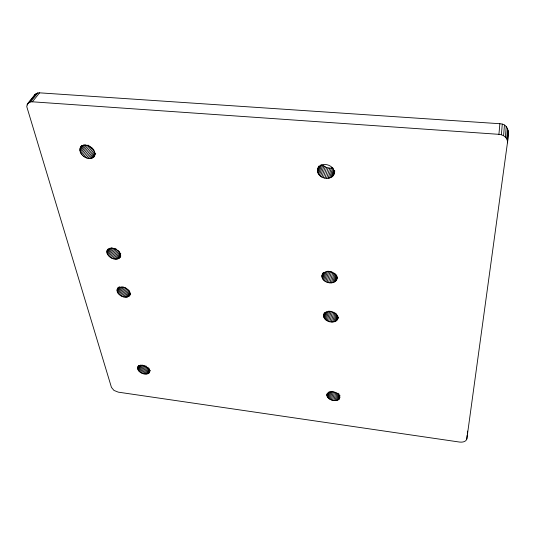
<?xml version="1.0" encoding="UTF-8"?>
<svg xmlns="http://www.w3.org/2000/svg" width="535" height="535" viewBox="0 0 535 535"><rect width="100%" height="100%" fill="white"/><g stroke="black" fill="none" stroke-linecap="round" stroke-linejoin="round"><path stroke-width="0.8" d="M137.836 367.124C141.293 363.024 151.151 367.391 149.198 372.788C145.099 376.566 134.833 371.303 138.518 365.626M507.441 142.832C508.591 135.696 510.169 124.053 499.877 123.725L39.583 92.836L37.738 92.95L34.956 94.568L27.713 103.536L26.75 106.599L111.447 387.387L113.948 390.416L118.302 392.155L459.485 442.05C462.12 442.378 465.972 442.017 466.814 438.994L507.441 142.832L508.203 130.119M507.394 140.792L506.698 138.839L507.521 128.179M506.698 138.839L505.394 137.107L506.237 126.467M505.394 137.107L503.582 135.723L504.452 125.09M503.582 135.723L501.375 134.773L502.278 124.153M501.375 134.773L498.934 134.332L499.877 123.725M334.723 170.611C334.957 183.505 313.182 178.677 318.292 167.268M466.814 438.994L467.189 435.049M467.336 433.47L467.557 431.103M336.823 279.176C337.839 271.599 323.809 268.222 321.903 275.899C321.896 283.563 336.167 286.024 337.231 277.665M337.839 318.686C338.642 311.664 325.554 308.468 323.548 315.469C323.668 322.585 337.204 325.019 338.227 317.168M507.461 137.936L507.802 135.455M508.023 133.803L508.25 132.152M80.524 147.272C85.841 141.093 98.42 149.9 93.906 156.902C87.86 162.379 75.669 152.722 81.434 145.941M327.246 393.292C325.24 399.357 334.863 402.534 338.989 399.331L339.926 395.271M338.989 399.331L339.912 397.084M337.338 400.233L338.849 393.747M338.247 399.846L339.377 394.977M335.131 400.588L336.843 393.299M336.294 400.488L338 393.192M333.873 400.534L335.786 392.436M332.576 400.307L334.502 392.222M330.222 399.451L332.168 391.366M331.352 399.946L333.285 391.854M329.219 398.849L330.978 391.58M327.667 397.405L329.045 391.754M328.356 398.167L329.928 391.7M326.885 395.753L327.48 393.332M327.166 396.595L328.156 392.556M120.816 255.911C117.7 263.655 103.255 256.098 107.829 249.176M336.863 320.351L337.832 316.566M337.471 319.576L338.046 317.302M335.057 321.502L336.809 314.687M336.054 321L337.404 315.697M333.914 321.843L336.06 313.517M332.636 322.01L334.99 312.935M331.259 321.99L333.827 312.159M329.841 321.769L332.422 311.945M327.266 320.819L329.868 311.009M328.503 321.374L331.091 311.557M326.156 320.137L328.577 311.082M334.963 281.724L336.789 274.93M325.213 319.341L327.233 311.798M335.806 281.009L336.816 277.23M336.435 280.153L337.344 276.582M323.902 317.496L325.327 312.219M333.927 282.286L335.96 274.743M324.451 318.452L326.276 311.664M331.399 282.881L334.074 273.084M323.548 315.469L324.19 313.015M323.595 316.493L324.611 312.721M332.73 282.681L335.184 273.626M329.961 282.881L332.857 272.328L330.008 271.713L327.079 282.253M326.852 394.904C328.938 388.865 341.644 392.396 339.538 398.702M328.483 282.667L331.392 272.121M130.413 294.123C127.531 301.386 113.587 294.377 117.974 287.75M325.788 281.671L328.737 271.138M324.631 280.942L327.387 271.171M323.648 280.093L325.982 271.82M322.277 278.1L323.775 272.843M322.852 279.136L324.772 272.375M321.903 275.899L322.572 273.358M321.95 277.01L323.24 272.502M332.984 175.854L334.455 171.113M333.679 174.764L334.663 171.608M330.897 177.526L333.613 168.833M332.041 176.784L334.014 170.464M329.567 178.061L332.797 167.796C329.299 168.813 325.313 167.682 322.826 165.027L319.462 175.253M328.089 178.376L331.332 168.11M326.49 178.436L329.761 168.171M324.845 178.229L328.136 167.977M323.287 177.78L326.597 167.535M321.849 177.118L325.18 166.88M320.565 176.262L323.916 166.037M318.572 174.102L321.695 164.673M317.93 172.845L320.539 164.994M317.509 170.13L318.833 166.091M317.563 171.508L319.395 166.011M120.061 257.295C122.502 250.841 110.879 244.736 107.06 250.554M147.098 373.952L149.432 368.695M147.954 373.691L149.619 369.939M148.663 373.296L149.994 370.294M149.198 372.788L150.195 370.534M146.102 374.065L148.777 368.067M143.808 373.818L146.831 367.077M144.992 374.018L148.001 367.278M142.658 373.47L146.022 365.98M140.544 372.42L143.587 365.686M141.561 372.995L144.931 365.512M139.635 371.751L142.691 365.017M138.244 370.227L140.631 364.99M138.859 371.016L141.581 365.031M137.602 367.799L138.632 365.559M137.589 368.568L138.96 365.572M137.809 369.397L139.521 365.659M129.704 295.521C131.978 289.422 120.957 283.924 117.245 289.141M317.763 168.833C320.866 161.269 333.84 164.372 334.235 172.19M127.464 296.999L129.945 292.117M128.387 296.651L130.152 293.167M129.142 296.156L130.199 294.063M126.394 297.172L129.584 290.9M123.906 296.965L127.818 289.308M125.19 297.166L128.741 290.197M122.649 296.591L126.574 288.933M121.445 296.062L125.745 287.716M120.335 295.407L124.28 287.763M118.469 293.782L122.08 286.84M119.332 294.638L123.291 286.994M117.78 292.859L120.676 287.302M117.018 289.963L118.108 287.883M117.025 290.886L119.205 286.72M117.285 291.883L119.827 287.021M34.213 95.966L34.956 94.568M119.486 258.004L120.616 255.917M117.76 258.947L120.77 253.396M118.71 258.559L120.589 255.088M115.399 259.161L119.559 251.544M116.65 259.154L120.041 252.915M114.062 258.967L118.609 250.654M112.751 258.579L117.312 250.273M111.501 258.024L116.456 249.036M110.337 257.328L115.306 248.34M108.384 255.59L112.617 247.993M109.287 256.512L113.895 248.22M107.662 254.593L111.514 247.692M106.853 252.46L109.173 248.32M107.134 253.536L110.23 248.019M106.833 251.457L107.99 249.384M93.077 157.624L95.712 153.599M93.906 156.902L94.782 155.558M90.836 158.454L94.802 152.415M92.047 158.146L95.123 153.445M89.465 158.52L94.327 151.144M88.001 158.333L93.759 149.619M86.556 157.912L92.776 148.536L90.127 147.118L87.974 145.072L81.674 154.421M85.165 157.29L91.405 147.921M83.868 156.481L90.127 147.118M82.698 155.518L88.97 146.162M80.845 153.217L86.255 145.212M80.237 151.94L85.212 144.604M79.829 149.379L82.55 145.386M79.889 150.623L83.968 144.624M80.049 148.255L81.862 145.594M27.713 103.536L30.515 101.918L32.388 101.804L39.583 92.836M30.515 101.918L37.738 92.95M26.977 104.934L28.529 103.008M28.923 102.506L36.159 93.538M32.388 101.804L498.934 134.332"/></g></svg>
